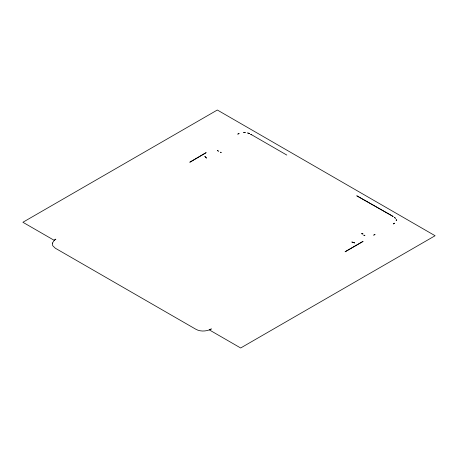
<?xml version="1.0" encoding="UTF-8"?>
<svg xmlns="http://www.w3.org/2000/svg" width="458" height="458" viewBox="0 0 458 458"><rect width="100%" height="100%" fill="white"/><g stroke="black" fill="none" stroke-linecap="round" stroke-linejoin="round"><path stroke-width="0.69" d="M251.688 134.789L250.566 134.492L251.213 134.52L286.811 155.067M396.256 219.617L396.262 220.538L396.256 219.617M52.401 243.101L52.71 245.677L55.269 248.19L195.852 329.25C199.911 331.563 205.029 331.449 209.346 329.909L240.668 347.988L435.1 235.733L217.332 110.012L22.9 222.267L54.221 240.347L52.401 243.101M206.06 152.697L189.898 162.178L206.06 152.697M362.879 233.757L362.421 234.153L361.511 233.609L362.879 233.757M55.79 239.196L54.45 240.118L55.79 239.196M394.43 223.201L393.393 223.893L394.43 223.201M239.047 133.49L237.851 134.085L239.047 133.49M374.965 234.387L373.791 235.114L374.965 234.387M362.621 241.618L345.092 251.78L363.097 241.383L362.621 241.618M221.18 152.399L220.544 152.228L221.18 152.399M211.252 328.953L209.747 329.777L211.252 328.953M393.096 216.439L392.695 216.548L392.185 215.901L356.759 195.795L393.096 216.439M245.253 132.436L243.656 132.431L245.253 132.436M218.403 151.157L217.516 150.567L218.403 151.157M351.944 242.03L354.624 242.906L351.944 242.03M249.244 133.507L247.606 132.94L249.513 133.621L249.244 133.507M364.854 235.63L363.829 235.114L364.854 235.63M206.432 158.021L204.915 156.47L206.432 158.021M394.401 217.315L395.386 218.254L394.401 217.315"/></g></svg>
